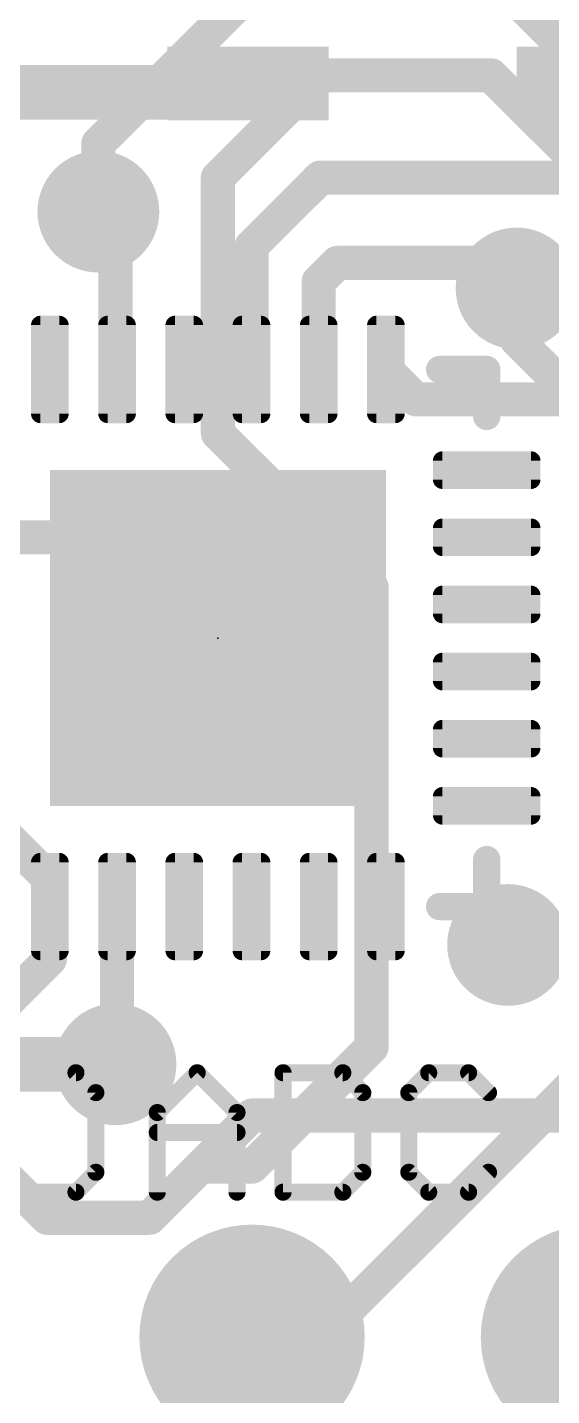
# Model space of a CAD drawing. Extents: x -6.8 to 60.3, y -8.9 to 34.9.
# Drawn here: x 14.84 to 18.74, y 0.83 to 11.02 of the extents above; entities that cross this region are included whole.
import ezdxf

# ---------------------------------------------------------------- set-up
doc = ezdxf.new("R2010")
doc.units = 0
for name, color, linetype in [('1', 12, 'CONTINUOUS'), ('16', 132, 'CONTINUOUS'), ('17', 110, 'CONTINUOUS'), ('18', 110, 'CONTINUOUS'), ('21', 40, 'CONTINUOUS'), ('23', 40, 'CONTINUOUS')]:
    doc.layers.add(name, color=color, linetype=linetype)

# ---------------------------------------------------------------- blocks, each defined once
blk = doc.blocks.new('RECT128000X44800R50')
at = {"const_width": 0.07}
blk.add_lwpolyline([(0.365, -0.07), (0.365, 0.07, 0.4142), (0.33, 0.105), (-0.33, 0.105, 0.4142), (-0.365, 0.07), (-0.365, -0.07, 0.4142), (-0.33, -0.105), (0.33, -0.105, 0.4142)], format="xyb", close=True, dxfattribs=at)
blk.add_solid([(-0.3475, -0.0875), (0.3475, -0.0875), (-0.3475, 0.0875), (0.3475, 0.0875)])
blk = doc.blocks.new('RECT')
blk.add_solid([(-0.5, -0.5), (0.5, -0.5), (-0.5, 0.5), (0.5, 0.5)])
blk = doc.blocks.new('ROUNDP')
at = {"const_width": 0.5}
blk.add_lwpolyline([(0, -0.25, 1), (0, 0.25, 1), (0, -0.25)], format="xyb", dxfattribs=at)
blk = doc.blocks.new('ROUNDV')
at = {"const_width": 0.5}
blk.add_lwpolyline([(0, -0.25, 1), (0, 0.25, 1), (0, -0.25)], format="xyb", dxfattribs=at)

msp = doc.modelspace()

# ---------------------------------------------------------------- linework, layer by layer
at = {"layer": '1'}
for points, const_width in [([(17.78, 12.0341), (19.0801, 10.734)], 0.4064), ([(16.4139, 10.541), (16.4799, 10.607)], 0.4064), ([(14.351, 10.541), (16.4139, 10.541)], 0.4064), ([(17.018, 9.906), (16.506, 9.394)], 0.254), ([(17.018, 9.906), (19.05, 9.906)], 0.254), ([(15.494, 9.525), (15.367, 9.652)], 0.254), ([(15.494, 8.489), (15.494, 9.525)], 0.254), ([(16.506, 8.477), (16.506, 9.394)], 0.254), ([(17.006, 9.132), (17.145, 9.271)], 0.254), ([(17.145, 9.271), (18.288, 9.271)], 0.254), ([(18.288, 9.271), (18.4785, 9.0805)], 0.254), ([(17.006, 8.477), (17.006, 9.132)], 0.254), ([(15.506, 8.477), (15.494, 8.489)], 0.254), ([(17.506, 8.477), (17.728, 8.255)], 0.254), ([(17.728, 8.255), (18.923, 8.255)], 0.254), ([(16.002, 7.227), (14.256, 7.227)], 0.254), ([(16.002, 7.227), (16.002, 6.731)], 0.254), ([(16.002, 6.731), (16.256, 6.477)], 0.254), ([(14.458, 5.227), (15.006, 4.679)], 0.254), ([(15.006, 4.679), (15.006, 4.477)], 0.254), ([(15.006, 4.477), (15.006, 4.084)], 0.254), ([(15.506, 4.477), (15.506, 3.29)], 0.254), ([(15.006, 4.084), (14.478, 3.556)], 0.254), ([(15.506, 3.29), (15.494, 3.302)], 0.254), ([(15.748, 2.159), (16.51, 2.921)], 0.254), ([(16.51, 2.921), (19.431, 2.921)], 0.254), ([(14.478, 2.667), (14.986, 2.159)], 0.254), ([(14.986, 2.159), (15.748, 2.159)], 0.254)]:
    msp.add_lwpolyline(points, dxfattribs=dict(at, const_width=const_width))
for points, const_width in [([(16.5517, 10.5352, 1), (16.4081, 10.6788)], 0.2032), ([(16.3421, 10.6128, 1), (16.4857, 10.4692)], 0.2032), ([(16.4139, 10.4394, 1), (16.4139, 10.6426)], 0.2032), ([(17.018, 9.9695, 1), (17.018, 9.8425)], 0.127), ([(17.0629, 9.8611, 1), (16.9731, 9.9509)], 0.127), ([(15.4119, 9.6969, 1), (15.3221, 9.6071)], 0.127), ([(15.5575, 9.525, 1), (15.4305, 9.525)], 0.127), ([(15.4491, 9.4801, 1), (15.5389, 9.5699)], 0.127), ([(16.5695, 9.394, 1), (16.4425, 9.394)], 0.127), ([(16.4611, 9.4389, 1), (16.5509, 9.3491)], 0.127), ([(17.145, 9.3345, 1), (17.145, 9.2075)], 0.127), ([(17.1899, 9.2261, 1), (17.1001, 9.3159)], 0.127), ([(18.3329, 9.3159, 1), (18.2431, 9.2261)], 0.127), ([(18.288, 9.2075, 1), (18.288, 9.3345)], 0.127), ([(17.0695, 9.132, 1), (16.9425, 9.132)], 0.127), ([(16.9611, 9.1769, 1), (17.0509, 9.0871)], 0.127), ([(18.4336, 9.0356, 1), (18.5234, 9.1254)], 0.127), ([(15.5389, 8.5339, 1), (15.4491, 8.4441)], 0.127), ([(15.4611, 8.4321, 1), (15.5509, 8.5219)], 0.127), ([(17.5509, 8.5219, 1), (17.4611, 8.4321)], 0.127), ([(15.4305, 8.489, 1), (15.5575, 8.489)], 0.127), ([(16.4425, 8.477, 1), (16.5695, 8.477)], 0.127), ([(16.9425, 8.477, 1), (17.0695, 8.477)], 0.127), ([(17.728, 8.3185, 1), (17.728, 8.1915)], 0.127), ([(17.6831, 8.2101, 1), (17.7729, 8.2999)], 0.127), ([(16.0655, 7.227, 1), (15.9385, 7.227)], 0.127), ([(16.002, 7.1635, 1), (16.002, 7.2905)], 0.127), ([(16.0469, 6.7759, 1), (15.9571, 6.6861)], 0.127), ([(15.9385, 6.731, 1), (16.0655, 6.731)], 0.127), ([(16.2111, 6.4321, 1), (16.3009, 6.5219)], 0.127), ([(15.0695, 4.679, 1), (14.9425, 4.679)], 0.127), ([(14.9611, 4.6341, 1), (15.0509, 4.7239)], 0.127), ([(15.0695, 4.477, 1), (14.9425, 4.477)], 0.127), ([(15.5695, 4.477, 1), (15.4425, 4.477)], 0.127), ([(14.9425, 4.477, 1), (15.0695, 4.477)], 0.127), ([(15.0509, 4.0391, 1), (14.9611, 4.1289)], 0.127), ([(14.9425, 4.084, 1), (15.0695, 4.084)], 0.127), ([(15.5389, 3.3469, 1), (15.4491, 3.2571)], 0.127), ([(15.4611, 3.2451, 1), (15.5509, 3.3349)], 0.127), ([(15.4425, 3.29, 1), (15.5695, 3.29)], 0.127), ([(16.51, 2.9845, 1), (16.51, 2.8575)], 0.127), ([(16.5549, 2.8761, 1), (16.4651, 2.9659)], 0.127), ([(14.986, 2.2225, 1), (14.986, 2.0955)], 0.127), ([(14.9411, 2.1141, 1), (15.0309, 2.2039)], 0.127), ([(15.7031, 2.2039, 1), (15.7929, 2.1141)], 0.127), ([(15.748, 2.0955, 1), (15.748, 2.2225)], 0.127)]:
    msp.add_lwpolyline(points, format="xyb", dxfattribs=dict(at, const_width=const_width))
at = {"layer": '16'}
for points, const_width in [([(15.367, 10.16), (16.51, 11.303)], 0.254), ([(17.018, 10.668), (16.256, 9.906)], 0.254), ([(18.288, 10.668), (17.018, 10.668)], 0.254), ([(21.082, 7.874), (18.288, 10.668)], 0.254), ([(15.367, 9.652), (15.367, 10.16)], 0.254), ([(16.256, 9.906), (16.256, 8.001)], 0.254), ([(18.4785, 8.6995), (18.4785, 9.0805)], 0.254), ([(21.209, 5.969), (18.4785, 8.6995)], 0.254), ([(16.256, 8.001), (17.399, 6.858)], 0.254), ([(17.399, 6.858), (17.399, 3.429)], 0.254), ([(17.018, 1.27), (19.812, 4.064)], 0.254), ([(15.494, 3.302), (13.843, 3.302)], 0.4064), ([(17.399, 3.429), (16.51, 2.54)], 0.254), ([(14.986, 2.159), (14.605, 2.54)], 0.254), ([(16.129, 2.54), (15.748, 2.159)], 0.254), ([(16.51, 2.54), (16.129, 2.54)], 0.254), ([(15.748, 2.159), (14.986, 2.159)], 0.254), ([(16.51, 1.27), (17.018, 1.27)], 0.254)]:
    msp.add_lwpolyline(points, dxfattribs=dict(at, const_width=const_width))
for points, const_width in [([(17.018, 10.7315, 1), (17.018, 10.6045)], 0.127), ([(17.0629, 10.6231, 1), (16.9731, 10.7129)], 0.127), ([(18.3329, 10.7129, 1), (18.2431, 10.6231)], 0.127), ([(18.288, 10.6045, 1), (18.288, 10.7315)], 0.127), ([(15.4305, 10.16, 1), (15.3035, 10.16)], 0.127), ([(15.3221, 10.2049, 1), (15.4119, 10.1151)], 0.127), ([(16.3195, 9.906, 1), (16.1925, 9.906)], 0.127), ([(16.2111, 9.9509, 1), (16.3009, 9.8611)], 0.127), ([(15.3035, 9.652, 1), (15.4305, 9.652)], 0.127), ([(18.542, 9.0805, 1), (18.415, 9.0805)], 0.127), ([(18.5234, 8.7444, 1), (18.4336, 8.6546)], 0.127), ([(18.415, 8.6995, 1), (18.542, 8.6995)], 0.127), ([(16.3009, 8.0459, 1), (16.2111, 7.9561)], 0.127), ([(16.1925, 8.001, 1), (16.3195, 8.001)], 0.127), ([(17.4625, 6.858, 1), (17.3355, 6.858)], 0.127), ([(17.3541, 6.8131, 1), (17.4439, 6.9029)], 0.127), ([(15.494, 3.2004, 1), (15.494, 3.4036)], 0.2032), ([(17.3355, 3.429, 1), (17.4625, 3.429)], 0.127), ([(17.4439, 3.3841, 1), (17.3541, 3.4739)], 0.127), ([(16.129, 2.6035, 1), (16.129, 2.4765)], 0.127), ([(16.1739, 2.4951, 1), (16.0841, 2.5849)], 0.127), ([(16.51, 2.4765, 1), (16.51, 2.6035)], 0.127), ([(16.4651, 2.5849, 1), (16.5549, 2.4951)], 0.127), ([(14.986, 2.2225, 1), (14.986, 2.0955)], 0.127), ([(14.9411, 2.1141, 1), (15.0309, 2.2039)], 0.127), ([(15.7031, 2.2039, 1), (15.7929, 2.1141)], 0.127), ([(15.748, 2.0955, 1), (15.748, 2.2225)], 0.127), ([(16.51, 1.3335, 1), (16.51, 1.2065)], 0.127), ([(16.9731, 1.3149, 1), (17.0629, 1.2251)], 0.127), ([(17.018, 1.2065, 1), (17.018, 1.3335)], 0.127)]:
    msp.add_lwpolyline(points, format="xyb", dxfattribs=dict(at, const_width=const_width))
at = {"layer": '21'}
for points, const_width in [([(18.58, 9.907), (16.98, 9.907)], 0.2032), ([(18.256, 8.477), (17.906, 8.477)], 0.2032), ([(18.256, 8.127), (18.256, 8.477)], 0.2032), ([(18.256, 4.827), (18.256, 4.477)], 0.2032), ([(17.906, 4.477), (18.256, 4.477)], 0.2032), ([(15.2001, 3.2393), (14.7553, 3.2393)], 0.127), ([(15.3484, 3.091), (15.2001, 3.2393)], 0.127), ([(15.8052, 2.9427), (16.1018, 3.2393)], 0.127), ([(16.1018, 3.2393), (16.3984, 2.9427)], 0.127), ([(16.7407, 3.2393), (16.7407, 2.3495)], 0.127), ([(17.1856, 3.2393), (16.7407, 3.2393)], 0.127), ([(17.3339, 3.091), (17.1856, 3.2393)], 0.127), ([(17.8246, 3.2393), (17.6763, 3.091)], 0.127), ([(18.1211, 3.2393), (17.8246, 3.2393)], 0.127), ([(18.2694, 3.091), (18.1211, 3.2393)], 0.127), ([(15.3484, 2.4978), (15.3484, 3.091)], 0.127), ([(17.3339, 2.4978), (17.3339, 3.091)], 0.127), ([(17.6763, 3.091), (17.6763, 2.4978)], 0.127), ([(15.8052, 2.3495), (15.8052, 2.9427)], 0.127), ([(16.3984, 2.9427), (16.3984, 2.3495)], 0.127), ([(15.8052, 2.7944), (16.3984, 2.7944)], 0.127), ([(15.2001, 2.3495), (15.3484, 2.4978)], 0.127), ([(17.1856, 2.3495), (17.3339, 2.4978)], 0.127), ([(17.6763, 2.4978), (17.8246, 2.3495)], 0.127), ([(18.1211, 2.3495), (18.2694, 2.4978)], 0.127), ([(14.7553, 2.3495), (15.2001, 2.3495)], 0.127), ([(16.7407, 2.3495), (17.1856, 2.3495)], 0.127), ([(17.8246, 2.3495), (18.1211, 2.3495)], 0.127)]:
    msp.add_lwpolyline(points, dxfattribs=dict(at, const_width=const_width))
for points, const_width in [([(16.98, 9.9578, 1), (16.98, 9.8562)], 0.1016), ([(18.58, 9.8562, 1), (18.58, 9.9578)], 0.1016), ([(17.906, 8.5278, 1), (17.906, 8.4262)], 0.1016), ([(18.3068, 8.477, 1), (18.2052, 8.477)], 0.1016), ([(18.256, 8.4262, 1), (18.256, 8.5278)], 0.1016), ([(18.2052, 8.127, 1), (18.3068, 8.127)], 0.1016), ([(18.3068, 4.827, 1), (18.2052, 4.827)], 0.1016), ([(17.906, 4.5278, 1), (17.906, 4.4262)], 0.1016), ([(18.2052, 4.477, 1), (18.3068, 4.477)], 0.1016), ([(18.256, 4.4262, 1), (18.256, 4.5278)], 0.1016), ([(15.2226, 3.2617, 1), (15.1777, 3.2168)], 0.0635), ([(15.2001, 3.2075, 1), (15.2001, 3.271)], 0.0635), ([(16.1243, 3.2617, 1), (16.0794, 3.2168)], 0.0635), ([(16.1243, 3.2168, 1), (16.0794, 3.2617)], 0.0635), ([(16.7725, 3.2393, 1), (16.709, 3.2393)], 0.0635), ([(16.7407, 3.271, 1), (16.7407, 3.2075)], 0.0635), ([(17.2081, 3.2617, 1), (17.1632, 3.2168)], 0.0635), ([(17.1856, 3.2075, 1), (17.1856, 3.271)], 0.0635), ([(17.8246, 3.271, 1), (17.8246, 3.2075)], 0.0635), ([(17.847, 3.2168, 1), (17.8021, 3.2617)], 0.0635), ([(18.1436, 3.2617, 1), (18.0987, 3.2168)], 0.0635), ([(18.1211, 3.2075, 1), (18.1211, 3.271)], 0.0635), ([(15.3802, 3.091, 1), (15.3167, 3.091)], 0.0635), ([(15.326, 3.0685, 1), (15.3709, 3.1134)], 0.0635), ([(17.3657, 3.091, 1), (17.3022, 3.091)], 0.0635), ([(17.3115, 3.0685, 1), (17.3564, 3.1134)], 0.0635), ([(17.708, 3.091, 1), (17.6445, 3.091)], 0.0635), ([(17.6538, 3.1134, 1), (17.6987, 3.0685)], 0.0635), ([(18.247, 3.0685, 1), (18.2919, 3.1134)], 0.0635), ([(15.837, 2.9427, 1), (15.7735, 2.9427)], 0.0635), ([(15.7828, 2.9651, 1), (15.8277, 2.9202)], 0.0635), ([(16.4301, 2.9427, 1), (16.3666, 2.9427)], 0.0635), ([(16.3759, 2.9202, 1), (16.4208, 2.9651)], 0.0635), ([(15.8052, 2.8261, 1), (15.8052, 2.7626)], 0.0635), ([(16.3984, 2.7626, 1), (16.3984, 2.8261)], 0.0635), ([(15.3709, 2.4753, 1), (15.326, 2.5202)], 0.0635), ([(17.3564, 2.4753, 1), (17.3115, 2.5202)], 0.0635), ([(17.6987, 2.5202, 1), (17.6538, 2.4753)], 0.0635), ([(18.2919, 2.4753, 1), (18.247, 2.5202)], 0.0635), ([(15.3167, 2.4978, 1), (15.3802, 2.4978)], 0.0635), ([(17.3022, 2.4978, 1), (17.3657, 2.4978)], 0.0635), ([(17.6445, 2.4978, 1), (17.708, 2.4978)], 0.0635), ([(15.1777, 2.372, 1), (15.2226, 2.327)], 0.0635), ([(15.2001, 2.3177, 1), (15.2001, 2.3813)], 0.0635), ([(15.7735, 2.3495, 1), (15.837, 2.3495)], 0.0635), ([(16.3666, 2.3495, 1), (16.4301, 2.3495)], 0.0635), ([(16.7407, 2.3813, 1), (16.7407, 2.3177)], 0.0635), ([(16.709, 2.3495, 1), (16.7725, 2.3495)], 0.0635), ([(17.1632, 2.372, 1), (17.2081, 2.327)], 0.0635), ([(17.1856, 2.3177, 1), (17.1856, 2.3813)], 0.0635), ([(17.8246, 2.3813, 1), (17.8246, 2.3177)], 0.0635), ([(17.8021, 2.327, 1), (17.847, 2.372)], 0.0635), ([(18.0987, 2.372, 1), (18.1436, 2.327)], 0.0635), ([(18.1211, 2.3177, 1), (18.1211, 2.3813)], 0.0635)]:
    msp.add_lwpolyline(points, format="xyb", dxfattribs=dict(at, const_width=const_width))
at = {"layer": '23'}
msp.add_point((16.256, 6.477), dxfattribs=at)

# ---------------------------------------------------------------- block references
at = {"layer": '1', "xscale": 0.55, "yscale": 1.2, "rotation": 270}
for p in [(16.4799, 10.607), (19.0801, 10.607)]:
    msp.add_blockref('RECT', p, dxfattribs=at)
at = {"layer": '1'}
for p, rotation in [((15.006, 8.477), 270), ((15.506, 8.477), 270), ((16.006, 8.477), 270), ((16.506, 8.477), 270), ((17.006, 8.477), 270), ((17.506, 8.477), 270), ((15.006, 4.477), 90), ((15.506, 4.477), 90), ((16.006, 4.477), 90), ((16.506, 4.477), 90), ((17.006, 4.477), 90), ((17.506, 4.477), 90)]:
    msp.add_blockref('RECT128000X44800R50', p, dxfattribs=dict(at, rotation=rotation))
for p in [(18.256, 7.727), (18.256, 7.227), (18.256, 6.727), (18.256, 6.227), (18.256, 5.727), (18.256, 5.227)]:
    msp.add_blockref('RECT128000X44800R50', p, dxfattribs=at)
at = {"layer": '1', "xscale": 2.5, "yscale": 2.5}
msp.add_blockref('RECT', (16.256, 6.477), dxfattribs=at)
at = {"layer": '17', "xscale": 1.6764, "yscale": 1.6764, "rotation": 270}
for p in [(16.51, 1.27), (16.51, 1.27), (19.05, 1.27), (19.05, 1.27)]:
    msp.add_blockref('ROUNDP', p, dxfattribs=at)
at = {"layer": '18', "xscale": 0.9064, "yscale": 0.9064}
for p in [(15.367, 9.652), (15.367, 9.652), (18.4785, 9.0805), (18.4785, 9.0805), (16.256, 6.477), (16.256, 6.477), (18.415, 4.191), (18.415, 4.191), (15.494, 3.302), (15.494, 3.302)]:
    msp.add_blockref('ROUNDV', p, dxfattribs=at)

doc.saveas('drawing.dxf')
